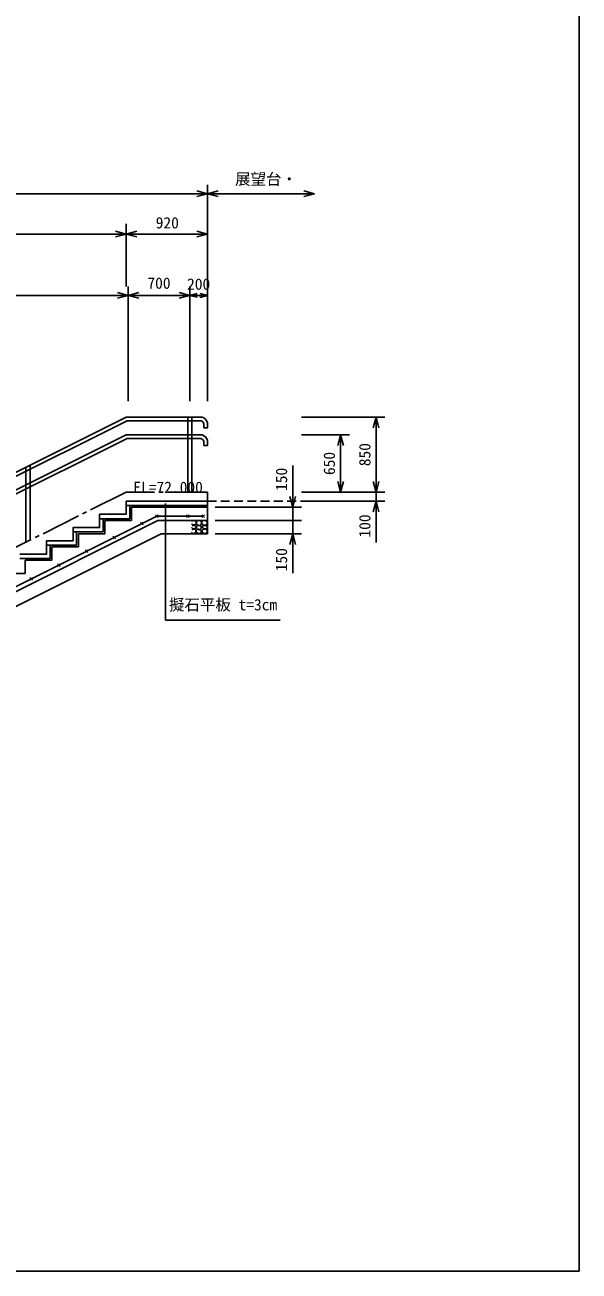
# Model space of a CAD drawing. Units: millimetres, scale not verified. Extents: x -20105 to 20225, y -14150 to 14100.
# Drawn here: x 13963 to 20225, y -14100 to 0 of the extents above; entities that cross this region are included whole.
import ezdxf
from ezdxf.enums import TextEntityAlignment as Align

# ---------------------------------------------------------------- set-up
doc = ezdxf.new("R2010")
doc.units = ezdxf.units.MM
doc.header["$LTSCALE"] = 50
doc.linetypes.add('CHAIN2', pattern=[12, 9, -1, 1, -1])
doc.linetypes.add('DASHED2', pattern=[3, 2, -1])
for name, color, linetype in [('3-0', 4, 'Continuous'), ('3-2', 7, 'Continuous'), ('3-3', 4, 'Continuous'), ('4-3', 4, 'CHAIN2'), ('F-0', 5, 'Continuous')]:
    doc.layers.add(name, color=color, linetype=linetype)
doc.styles.add('ＭＳ ゴシック', font='')
doc.styles.get('ＭＳ ゴシック').set_extended_font_data('MS Gothic')

msp = doc.modelspace()

# ---------------------------------------------------------------- linework, layer by layer
at = {"layer": '3-0', "linetype": 'DASHED2'}
msp.add_line((16026.26, -5386.96), (17229, -5386.96), dxfattribs=at)
at = {"layer": '3-0'}
for p, q in [((14956.91, -5783.24), (14986.91, -5813.24)), ((14956.91, -5813.24), (14986.91, -5783.24)), ((14643.86, -5939.76), (14673.86, -5969.76)), ((14643.86, -5969.76), (14673.86, -5939.76)), ((14330.81, -6096.29), (14360.81, -6126.29)), ((14330.81, -6126.29), (14360.81, -6096.29)), ((14017.76, -6252.82), (14047.76, -6282.82)), ((14017.77, -6282.82), (14047.77, -6252.82))]:
    msp.add_line(p, q, dxfattribs=at)
for points in [[(15849.27, -5611.72), (15851.83, -5611.08), (15854.38, -5609.8), (15856.94, -5608.52), (15859.5, -5608.52), (15862.05, -5608.52), (15864.61, -5608.52), (15867.16, -5608.52), (15870.36, -5608.52), (15872.92, -5608.52), (15876.12, -5609.16), (15879.31, -5609.8), (15881.87, -5609.8), (15884.42, -5611.08), (15886.98, -5611.72), (15889.54, -5613), (15892.09, -5614.28), (15894.65, -5616.83), (15895.93, -5620.03), (15895.93, -5623.22), (15896.57, -5626.42), (15896.57, -5629.62), (15896.57, -5632.81), (15896.57, -5636.65), (15896.57, -5639.84), (15896.57, -5643.04), (15894.65, -5646.88), (15892.73, -5650.07), (15890.18, -5652.63), (15887.62, -5654.55), (15885.06, -5656.46), (15882.51, -5657.1), (15879.31, -5657.1), (15876.75, -5657.1), (15874.2, -5657.1), (15871, -5657.1), (15868.44, -5657.1), (15865.89, -5656.46), (15863.33, -5655.82), (15860.77, -5655.18)], [(15957.93, -5632.17), (15957.93, -5628.98), (15957.93, -5625.78), (15956.01, -5622.59), (15953.46, -5620.03), (15950.9, -5616.83), (15948.34, -5614.28), (15945.79, -5613), (15943.23, -5611.08), (15940.67, -5609.16), (15938.12, -5608.52), (15935.56, -5608.52), (15933, -5608.52), (15930.45, -5608.52), (15927.89, -5608.52), (15925.33, -5608.52), (15922.78, -5608.52), (15920.22, -5608.52), (15917.66, -5608.52), (15914.46, -5608.52), (15911.91, -5610.44), (15909.35, -5613), (15906.16, -5614.28), (15903.6, -5616.19), (15901.68, -5619.39), (15900.4, -5622.59), (15900.4, -5625.78), (15900.4, -5628.98), (15900.4, -5632.17), (15900.4, -5635.37), (15900.4, -5639.21), (15900.4, -5643.04), (15900.4, -5646.24), (15901.04, -5649.43), (15903.6, -5651.99), (15906.16, -5654.55), (15908.71, -5656.46), (15911.27, -5657.74), (15914.46, -5658.38), (15917.02, -5659.02)], [(15917.02, -5659.02), (15920.22, -5660.3), (15922.78, -5660.94), (15925.33, -5662.22), (15927.89, -5662.85), (15930.45, -5663.49), (15933, -5663.49), (15935.56, -5663.49), (15938.12, -5663.49), (15940.67, -5662.22), (15943.23, -5660.3), (15945.79, -5659.02), (15948.34, -5657.74), (15950.9, -5655.82), (15953.46, -5653.27), (15954.73, -5650.07), (15956.01, -5646.88), (15956.65, -5643.68), (15956.65, -5640.48), (15957.29, -5637.29), (15957.29, -5634.09), (15957.93, -5632.17)], [(16024.41, -5625.14), (16021.85, -5621.95), (16019.29, -5620.03), (16016.74, -5618.11), (16014.18, -5616.19), (16011.62, -5614.92), (16009.06, -5613), (16006.51, -5611.08), (16003.95, -5610.44), (16001.39, -5609.16), (15998.84, -5608.52), (15996.28, -5608.52), (15993.73, -5608.52), (15991.17, -5608.52), (15988.61, -5608.52), (15986.06, -5608.52), (15983.5, -5608.52), (15980.94, -5608.52), (15978.39, -5608.52), (15975.83, -5609.16), (15973.27, -5609.8), (15970.72, -5610.44), (15968.16, -5611.08), (15965.6, -5612.36), (15963.04, -5614.28), (15960.49, -5617.47), (15959.85, -5620.67), (15959.85, -5623.86), (15959.85, -5627.06), (15959.85, -5630.26), (15959.85, -5633.45), (15959.85, -5636.65), (15961.13, -5639.84), (15962.4, -5643.04), (15964.32, -5646.24), (15966.24, -5650.07), (15968.8, -5652.63), (15971.35, -5655.18), (15973.91, -5656.46), (15976.47, -5657.1)], [(15976.47, -5657.1), (15979.02, -5657.74), (15981.58, -5658.38), (15984.78, -5659.02), (15987.33, -5660.3), (15989.89, -5660.3), (15992.45, -5660.94), (15995, -5660.94), (15997.56, -5660.94), (16000.12, -5660.94), (16002.67, -5660.94), (16005.23, -5660.3), (16007.79, -5659.66), (16010.35, -5658.38), (16012.9, -5657.1), (16015.46, -5655.82), (16018.02, -5653.27), (16019.29, -5650.07), (16019.93, -5646.88), (16020.57, -5643.68), (16021.85, -5640.48), (16023.13, -5637.29), (16023.77, -5634.09), (16023.77, -5630.9), (16023.77, -5627.7), (16023.77, -5624.5), (16024.41, -5625.14)], [(15860.77, -5655.18), (15858.22, -5653.91), (15855.66, -5653.27), (15853.1, -5651.99), (15850.55, -5650.71), (15847.99, -5648.79), (15846.07, -5645.6), (15845.43, -5644.32)], [(15849.27, -5745.95), (15847.35, -5742.75), (15846.71, -5740.84)], [(15851.83, -5694.81), (15849.27, -5691.62), (15848.63, -5688.42), (15848.63, -5686.51)], [(15852.46, -5710.79), (15854.38, -5708.88), (15857.58, -5706.96), (15860.13, -5705.68), (15862.69, -5705.04), (15865.25, -5705.04), (15868.44, -5705.04), (15871.64, -5705.04), (15874.2, -5705.04), (15877.39, -5705.04), (15880.59, -5706.32), (15883.15, -5706.96), (15885.7, -5709.52), (15888.26, -5711.43), (15890.82, -5713.35), (15892.73, -5716.55), (15894.01, -5719.74), (15894.01, -5722.94), (15894.01, -5726.14), (15894.01, -5729.33), (15893.37, -5732.53), (15892.73, -5735.72), (15891.46, -5738.92), (15889.54, -5742.11), (15886.98, -5745.31), (15885.06, -5748.51), (15882.51, -5749.78), (15879.95, -5751.7), (15877.39, -5752.98), (15874.84, -5754.26), (15872.28, -5754.9), (15869.72, -5754.9), (15867.16, -5754.9), (15864.61, -5754.9), (15862.05, -5754.26), (15859.5, -5753.62), (15856.94, -5752.34), (15854.38, -5750.42), (15851.83, -5748.51), (15849.27, -5745.95)], [(15852.46, -5665.41), (15855.02, -5665.41), (15857.58, -5664.77), (15860.13, -5664.77), (15862.69, -5664.13), (15865.25, -5664.13), (15867.8, -5662.85), (15869.72, -5662.22), (15872.28, -5662.22), (15874.84, -5662.22), (15877.39, -5662.22), (15879.95, -5662.22), (15882.51, -5662.85), (15885.06, -5664.13), (15887.62, -5665.41), (15890.18, -5667.33), (15892.09, -5670.52), (15893.37, -5673.72), (15894.65, -5676.92), (15895.93, -5680.11), (15895.93, -5683.31), (15895.93, -5686.51), (15895.29, -5689.7), (15892.73, -5692.26), (15890.18, -5694.18), (15887.62, -5695.45), (15885.06, -5696.73), (15882.51, -5697.37), (15879.95, -5699.29), (15877.39, -5700.57), (15874.84, -5701.21), (15872.28, -5701.21), (15869.72, -5701.85), (15867.16, -5701.85), (15864.61, -5701.85), (15862.05, -5701.21), (15859.5, -5699.93), (15856.94, -5698.01), (15854.38, -5696.73), (15851.83, -5694.81)], [(15957.29, -5733.17), (15956.65, -5729.97), (15954.73, -5726.77), (15953.46, -5723.58), (15950.9, -5721.66), (15947.7, -5718.47), (15945.15, -5716.55), (15942.59, -5714.63), (15940.03, -5713.99), (15937.48, -5712.71), (15934.92, -5712.07), (15932.36, -5710.79), (15929.81, -5710.15), (15927.25, -5708.88), (15924.69, -5708.24), (15922.14, -5708.24), (15919.58, -5708.24), (15917.02, -5708.24), (15914.46, -5708.24), (15911.91, -5708.88), (15909.35, -5710.15), (15906.8, -5712.07), (15904.24, -5714.63), (15901.68, -5717.19), (15899.13, -5719.74), (15898.49, -5722.94), (15897.21, -5726.14), (15897.21, -5729.33), (15897.21, -5732.53), (15898.49, -5735.72), (15901.04, -5738.92), (15903.6, -5740.84), (15906.16, -5743.39), (15908.71, -5745.95), (15911.27, -5747.23), (15913.83, -5749.15), (15916.38, -5750.42), (15918.94, -5751.7), (15921.5, -5752.34), (15924.69, -5752.98)], [(15955.37, -5680.11), (15955.37, -5676.92), (15955.37, -5673.72), (15952.82, -5671.17), (15950.26, -5668.61), (15947.7, -5667.33), (15945.15, -5666.05), (15942.59, -5665.41), (15940.03, -5664.77), (15937.48, -5664.13), (15934.92, -5663.49), (15932.36, -5663.49), (15929.81, -5663.49), (15927.25, -5663.49), (15924.69, -5663.49), (15922.14, -5663.49), (15919.58, -5663.49), (15917.02, -5663.49), (15914.46, -5663.49), (15911.91, -5664.77), (15908.71, -5666.69), (15906.16, -5667.97), (15903.6, -5671.17), (15901.04, -5674.36), (15900.4, -5677.56), (15899.76, -5680.75), (15899.76, -5683.95), (15899.76, -5687.14), (15901.04, -5690.34), (15902.32, -5693.54), (15904.88, -5696.73), (15907.43, -5699.29), (15909.99, -5701.21), (15913.19, -5703.76), (15915.74, -5705.04), (15918.3, -5706.32), (15921.5, -5706.96), (15924.05, -5706.96), (15926.61, -5707.6), (15929.17, -5707.6)], [(15924.69, -5752.98), (15927.25, -5752.98), (15929.81, -5753.62), (15932.36, -5753.62), (15934.92, -5753.62), (15937.48, -5753.62), (15940.67, -5753.62), (15943.23, -5752.34), (15945.79, -5751.06), (15948.34, -5749.78), (15950.9, -5747.23), (15953.46, -5745.31), (15954.73, -5742.11), (15955.37, -5738.92), (15956.01, -5735.72), (15957.29, -5733.17)], [(15929.17, -5707.6), (15931.72, -5707.6), (15934.28, -5707.6), (15936.84, -5707.6), (15939.39, -5707.6), (15941.95, -5707.6), (15944.51, -5707.6), (15947.06, -5706.96), (15948.98, -5704.4), (15951.54, -5701.85), (15952.82, -5698.65), (15954.09, -5695.45), (15954.73, -5692.26), (15954.73, -5689.06), (15954.73, -5685.87), (15954.73, -5682.67), (15955.37, -5680.11)], [(16022.49, -5723.58), (16021.85, -5720.38), (16019.29, -5717.83), (16016.74, -5715.27), (16014.18, -5712.71), (16011.62, -5710.79), (16009.06, -5708.88), (16006.51, -5706.96), (16003.95, -5705.68), (16001.39, -5704.4), (15998.84, -5703.76), (15996.28, -5703.76), (15993.73, -5703.12), (15991.17, -5703.12), (15988.61, -5703.12), (15986.06, -5703.12), (15983.5, -5704.4), (15980.94, -5705.04), (15978.39, -5706.96), (15975.83, -5708.24), (15973.27, -5709.52), (15970.72, -5712.71), (15968.16, -5715.27), (15966.88, -5718.47), (15966.24, -5721.66), (15966.24, -5724.86), (15966.24, -5728.05), (15966.24, -5731.25), (15966.24, -5734.44), (15967.52, -5737.64), (15968.8, -5740.84), (15970.72, -5744.03), (15972.63, -5747.23), (15975.19, -5749.15), (15977.75, -5750.42), (15980.3, -5751.7), (15982.86, -5752.34), (15985.42, -5752.98), (15987.97, -5753.62), (15990.53, -5754.26)], [(16023.13, -5677.56), (16021.85, -5674.36), (16019.29, -5671.8), (16016.74, -5668.61), (16014.18, -5667.33), (16011.62, -5666.05), (16009.06, -5665.41), (16006.51, -5664.77), (16003.95, -5664.13), (16001.39, -5663.49), (15998.84, -5662.85), (15996.28, -5662.22), (15993.73, -5662.22), (15991.17, -5662.22), (15988.61, -5662.22), (15986.06, -5662.22), (15983.5, -5662.22), (15980.94, -5662.85), (15978.39, -5664.13), (15975.83, -5664.77), (15973.27, -5666.05), (15971.35, -5669.25), (15968.8, -5672.44), (15968.8, -5675.64), (15968.8, -5678.84), (15970.08, -5682.03), (15970.72, -5685.23), (15972.63, -5688.42), (15974.55, -5691.62), (15977.11, -5694.18), (15979.66, -5696.73), (15982.22, -5698.01), (15984.78, -5699.29), (15987.33, -5699.93), (15989.89, -5699.93), (15992.45, -5700.57), (15995, -5701.21), (15997.56, -5701.21), (16000.76, -5701.21), (16003.95, -5701.21)], [(15990.53, -5754.26), (15993.09, -5754.26), (15995.64, -5754.26), (15998.2, -5754.26), (16000.76, -5754.26), (16003.31, -5754.26), (16005.87, -5752.98), (16008.43, -5751.7), (16010.98, -5750.42), (16013.54, -5748.51), (16015.46, -5745.31), (16018.02, -5743.39), (16019.29, -5740.2), (16020.57, -5737), (16021.21, -5733.81), (16021.21, -5730.61), (16021.85, -5727.41), (16022.49, -5723.58)], [(16003.95, -5701.21), (16006.51, -5701.21), (16009.06, -5701.21), (16011.62, -5699.93), (16014.18, -5698.65), (16016.74, -5697.37), (16019.29, -5694.81), (16021.21, -5691.62), (16021.85, -5688.42), (16021.85, -5685.23), (16021.85, -5682.03), (16021.85, -5678.84), (16023.13, -5677.56)]]:
    msp.add_lwpolyline(points, dxfattribs=at)
at = {"layer": '3-3'}
for p, q in [((16026.26, -3364.29), (16026.26, -1809.61)), ((5796.26, -1909.61), (16026.26, -1909.61)), ((16026.26, -1909.61), (15905.52, -1877.26)), ((16026.26, -1909.61), (15905.52, -1941.96)), ((16026.26, -1909.61), (16147, -1877.26)), ((16026.26, -1909.61), (16147, -1941.96)), ((16026.26, -1909.61), (17233.72, -1909.61)), ((17233.72, -1909.61), (17112.98, -1877.26)), ((17233.72, -1909.61), (17112.98, -1941.96)), ((15106.26, -2959.87), (15106.26, -2252.21)), ((15106.26, -2366.34), (14985.52, -2333.99)), ((15106.26, -2366.34), (14985.52, -2398.69)), ((15106.26, -2833.86), (15106.26, -2266.34)), ((15106.26, -2366.34), (15227, -2333.99)), ((15106.26, -2366.34), (15227, -2398.69)), ((16026.26, -2366.34), (15905.52, -2333.99)), ((16026.26, -2366.34), (15905.52, -2398.69)), ((16026.26, -3364.29), (16026.26, -2266.34)), ((15130.56, -4255.91), (15130.56, -2959.87)), ((15826.26, -4255.91), (15826.26, -2959.87)), ((16026.26, -4255.91), (16026.26, -2959.87)), ((15130.56, -3059.87), (15009.82, -3027.52)), ((15130.56, -3059.87), (15009.82, -3092.22)), ((15130.56, -3059.87), (15251.3, -3027.52)), ((15130.56, -3059.87), (15826.26, -3059.87)), ((15130.56, -3059.87), (15251.3, -3092.22)), ((15826.26, -3059.87), (15705.52, -3027.52)), ((15826.26, -3059.87), (15705.52, -3092.22)), ((15826.26, -3059.87), (15910.32, -3037.34)), ((15826.26, -3059.87), (16026.26, -3059.87)), ((15826.26, -3059.87), (15909.59, -3082.2)), ((16026.26, -3059.87), (15940.15, -3082.94)), ((16026.26, -3059.87), (15941.91, -3037.27)), ((15106.26, -4436.96), (11806.3, -6086.95)), ((15116.34, -4479.66), (11816.38, -6129.65)), ((15106.26, -4436.96), (15963.87, -4436.96)), ((15116.34, -4479.66), (15954.56, -4479.66)), ((15801.96, -4436.96), (15801.96, -5286.96)), ((15850.56, -4436.96), (15850.56, -5286.96)), ((15983.56, -4558.66), (15983.56, -4508.66)), ((17089.13, -4436.96), (18030.91, -4436.96)), ((17930.91, -4436.96), (17898.56, -4557.7)), ((17930.91, -5286.96), (17930.91, -4436.96)), ((17930.91, -4436.96), (17963.26, -4557.7)), ((15106.26, -4636.96), (11806.31, -6286.95)), ((15106.26, -4636.96), (15963.87, -4636.96)), ((17089.13, -4636.96), (17629.56, -4636.96)), ((17529.56, -4636.96), (17497.21, -4757.7)), ((17529.56, -5286.96), (17529.56, -4636.96)), ((17529.56, -4636.96), (17561.91, -4757.7)), ((15116.34, -4679.66), (11816.38, -6329.65)), ((15116.34, -4679.66), (15954.56, -4679.66)), ((15983.56, -4758.66), (15983.56, -4708.66)), ((13971.96, -5004.12), (13971.96, -5854.12)), ((14020.56, -4979.82), (14020.56, -5829.82)), ((16989.13, -5456.96), (16989.13, -4986.71)), ((17529.56, -5286.96), (17497.21, -5166.22)), ((17529.56, -5286.96), (17561.91, -5166.22)), ((17930.91, -5286.96), (17898.56, -5166.22)), ((17930.91, -5286.96), (17963.26, -5166.22)), ((16989.13, -5456.96), (16956.78, -5336.22)), ((16989.13, -5456.96), (17021.48, -5336.22)), ((17089.13, -5286.96), (17629.56, -5286.96)), ((17089.13, -5286.96), (18030.91, -5286.96)), ((17930.91, -5386.96), (17930.91, -5286.96)), ((15106.26, -5386.96), (15106.26, -5536.96)), ((16026.26, -5386.96), (15106.26, -5386.96)), ((16026.26, -5436.96), (15106.26, -5436.96)), ((15146.26, -5436.96), (15146.26, -5586.96)), ((16026.26, -5456.96), (15166.26, -5456.96)), ((15166.26, -5456.96), (15166.26, -5606.96)), ((15550, -6733.58), (15550, -5416.8)), ((16026.26, -5386.96), (16026.26, -5436.96)), ((16026.26, -5606.96), (16026.26, -5436.96)), ((16111.54, -5456.96), (17089.13, -5456.96)), ((16989.13, -5606.96), (16989.13, -5456.96)), ((17089.13, -5386.96), (18030.91, -5386.96)), ((17930.91, -5386.96), (17898.56, -5507.7)), ((17930.91, -5386.96), (17963.26, -5507.7)), ((17930.91, -5386.96), (17930.91, -5857.45)), ((12154.47, -7206.97), (15454.45, -5556.96)), ((15466.26, -5606.96), (12166.27, -7256.97)), ((15146.26, -5586.96), (14806.26, -5586.96)), ((14846.26, -5586.96), (14846.26, -5736.96)), ((15166.26, -5606.96), (14866.26, -5606.96)), ((14866.26, -5606.96), (14866.26, -5756.96)), ((15269.96, -5626.71), (15299.96, -5656.71)), ((15269.96, -5656.71), (15299.96, -5626.71)), ((15439.45, -5541.96), (15469.45, -5571.96)), ((15439.45, -5571.96), (15469.45, -5541.96)), ((15976.26, -5556.96), (15454.45, -5556.96)), ((16026.26, -5606.96), (15466.26, -5606.96)), ((15789.45, -5541.96), (15819.45, -5571.96)), ((15789.45, -5571.96), (15819.45, -5541.96)), ((15961.26, -5541.96), (15991.26, -5571.96)), ((15961.26, -5571.96), (15991.26, -5541.96)), ((16026.26, -5606.96), (16026.26, -5756.96)), ((16111.54, -5606.96), (17089.13, -5606.96)), ((16989.13, -5756.96), (16989.13, -5606.96)), ((14846.26, -5736.96), (14506.26, -5736.96)), ((14546.26, -5736.96), (14546.26, -5886.96)), ((14866.26, -5756.96), (14566.26, -5756.96)), ((14566.26, -5756.96), (14566.26, -5906.96)), ((16111.54, -5756.96), (17089.13, -5756.96)), ((16989.13, -5756.96), (16956.78, -5877.7)), ((16989.13, -5756.96), (17021.48, -5877.7)), ((16989.13, -5756.96), (16989.13, -6201.99)), ((14546.26, -5886.96), (14206.26, -5886.96)), ((14246.26, -5886.96), (14246.26, -6036.97)), ((14566.26, -5906.96), (14266.26, -5906.96)), ((14266.26, -5906.96), (14266.26, -6056.96)), ((14246.26, -6036.97), (13906.27, -6036.97)), ((14266.26, -6056.96), (13966.26, -6056.96)), ((13966.26, -6056.96), (13966.26, -6206.97)), ((13966.26, -6206.97), (13666.27, -6206.97)), ((15550, -6733.58), (16845.73, -6733.58))]:
    msp.add_line(p, q, dxfattribs=at)
for points in [[(12106.27, -2366.34), (15106.26, -2366.34), (16026.26, -2366.34)], [(8820.55, -3059.87), (11996.26, -3059.87), (15130.56, -3059.87)], [(15983.56, -4558.66), (16026.26, -4558.66), (16026.26, -4499.35)], [(15983.56, -4758.66), (16026.26, -4758.66), (16026.26, -4699.35)], [(15106.26, -5536.96), (14806.26, -5536.96), (14806.26, -5686.96), (14506.26, -5686.96), (14506.26, -5836.96), (14206.26, -5836.96), (14206.26, -5986.97), (13906.27, -5986.97)], [(16026.26, -5756.96), (15501.66, -5756.96), (12201.68, -7406.97), (9191.62, -7406.97)]]:
    msp.add_lwpolyline(points, dxfattribs=at)
for centre, radius, start, end in [((15921.73, -4541.49), 70, 27.96397, 62.03331), ((15921.73, -4541.49), 112.7, 21.95525, 68.04434), ((15921.73, -4741.49), 112.7, 21.95525, 68.04434), ((15921.73, -4741.49), 70, 27.96397, 62.03331)]:
    msp.add_arc(centre, radius, start, end, dxfattribs=at)
at = {"layer": '4-3'}
for p, q in [((15106.26, -5286.96), (11806.31, -6936.95)), ((16026.26, -5286.96), (15106.26, -5286.96)), ((16026.26, -5386.96), (16026.26, -5286.96))]:
    msp.add_line(p, q, dxfattribs=at)
at = {"layer": 'F-0'}
for p, q in [((20225, -14100), (20225, 14100)), ((-20075, -14100), (20225, -14100))]:
    msp.add_line(p, q, dxfattribs=at)

# ---------------------------------------------------------------- texts
at = {"layer": '3-2', "style": 'ＭＳ ゴシック'}
msp.add_text('EL=72.000', height=128.3, dxfattribs=at).set_placement((15187.53, -5334.01), align=Align.BOTTOM_LEFT)
at = {"layer": '3-3', "color": 7, "style": 'ＭＳ ゴシック'}
for s, p in [('展望台・', (16337.44, -1846.73)), ('920', (15440.39, -2341.34)), ('700', (15346.57, -3024.03)), ('200', (15795.01, -3034.87)), ('擬石平板 t=3cm', (15589.47, -6662.9))]:
    msp.add_text(s, height=128.3, dxfattribs=at).set_placement(p, align=Align.BOTTOM_LEFT)
for s, p in [('850', (17905.91, -4993.21)), ('650', (17504.56, -5093.21)), ('150', (16964.13, -5272.46)), ('100', (17905.91, -5800.25)), ('150', (16964.13, -6182.01))]:
    msp.add_text(s, height=128.3, rotation=90, dxfattribs=at).set_placement(p, align=Align.BOTTOM_LEFT)

doc.saveas('drawing.dxf')
